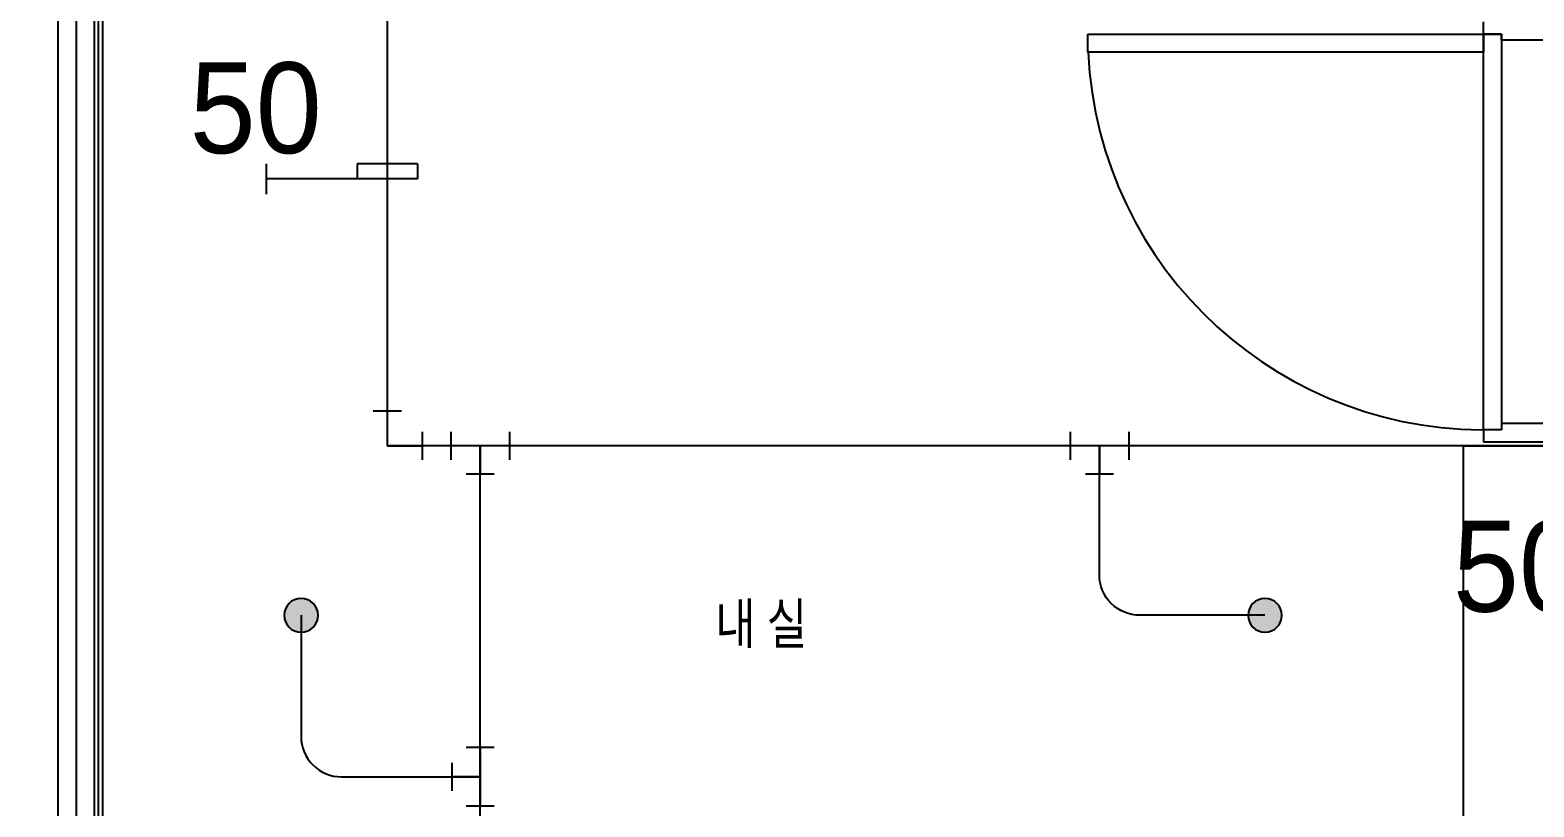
# Model space of a CAD drawing. Header units: millimetres. Extents: x 238075 to 303070, y -258150 to -205841.
# Drawn here: x 255833 to 259558, y -241036 to -239111 of the extents above; entities that cross this region are included whole.
import ezdxf
from ezdxf.enums import TextEntityAlignment as Align

# ---------------------------------------------------------------- set-up
doc = ezdxf.new("R2010")
doc.units = ezdxf.units.MM
doc.header["$LTSCALE"] = 200
for name, color, linetype in [('-소화(SP가지관)', 3, 'Continuous'), ('-소화(SP헤드하향)', 2, 'Continuous'), ('L4', 4, 'Continuous'), ('SP 후렉시블', 7, 'Continuous'), ('TEX', 3, 'Continuous'), ('아파트', 253, 'Continuous')]:
    doc.layers.add(name, color=color, linetype=linetype)
doc.styles.add('돋움', font='Dotum.ttf')
doc.styles.add('맑은고딕', font='malgun.ttf', dxfattribs={"width": 0.8})
doc.linetypes.add('BATTING', pattern='A,0.0001,-0.1,[134,ltypeshp.shx,S=0.1,R=0,X=-0.1,Y=0],-0.2,[134,ltypeshp.shx,S=0.1,R=180,X=0.1,Y=0],-0.1', length=0.4001)

# ---------------------------------------------------------------- blocks, each defined once
blk = doc.blocks.new('A$C39172136')
at = {"layer": '-소화(SP헤드하향)'}
blk.add_hatch(color=0, dxfattribs=at).paths.add_polyline_path([(0, -42, -1), (0, 42, -1)])
at = {"layer": '-소화(SP헤드하향)', "color": 0}
blk.add_circle((0, 0), 42, dxfattribs=at)
blk = doc.blocks.new('A$C78BA73EA')
for p, q in [((0.5, 5), (0.5, 0)), ((1, 5), (0.5, 5)), ((1, 5), (1, 3)), ((1, 3), (0.5, 3)), ((1, 0), (0, 0))]:
    blk.add_line(p, q)
blk = doc.blocks.new('A$C1978247E')
at = {"color": 0}
for p, q in [((-45.1, 90), (45.1, 90)), ((0, 0), (0, 90)), ((-93.8, -45.1), (-93.8, 45.1)), ((93.8, 0), (-93.8, 0)), ((93.8, -45.1), (93.8, 45.1))]:
    blk.add_line(p, q, dxfattribs=at)
blk = doc.blocks.new('A$C476E3A35')
at = {"color": 0}
for p, q in [((112.5, 0), (0, 0)), ((0, 0), (0, -113.2)), ((112.5, 45.1), (112.5, -45.1)), ((-45.1, -113.2), (45.1, -113.2))]:
    blk.add_line(p, q, dxfattribs=at)

msp = doc.modelspace()

# ---------------------------------------------------------------- linework, layer by layer
at = {"layer": '-소화(SP가지관)', "color": 2, "ltscale": 0.25}
for p in [(256717.6, -238009.1, 54985.4), (263836.2, -240141.2, 54985.4)]:
    msp.add_line(p, (256717.6, -240141.2, 54985.4), dxfattribs=at)
at = {"layer": '-소화(SP가지관)', "color": 6}
for p, q in [((256947.6, -241213.2, 54985.4), (256947.6, -240141.2, 54985.4)), ((258481.5, -240278.2, 54985.4), (258481.5, -240141.2, 54985.4)), ((256797, -240961.1, 54985.4), (256947.6, -240961.1, 54985.4))]:
    msp.add_line(p, q, dxfattribs=at)
at = {"layer": 'L4'}
for p, q in [((255902.6, -242411.2, 54985.4), (255902.6, -236261.2, 54985.4)), ((255947.6, -242041.2), (255947.6, -236261.2)), ((255992.6, -242041.2), (255992.6, -236351.2)), ((256002.6, -242031.2), (256002.6, -236991.2)), ((256012.6, -242021.2), (256012.6, -237011.2)), ((259432.6, -239121.2), (259432.6, -239091.2)), ((258452.6, -239166.2), (258452.6, -239121.2)), ((258452.6, -239121.2), (259432.6, -239121.2)), ((259432.6, -239121.2), (259432.6, -239166.2)), ((259477.6, -239121.2), (259432.6, -239121.2)), ((259432.6, -240101.2), (259432.6, -239121.2)), ((259432.6, -239121.2), (259477.6, -239121.2)), ((259477.6, -239136.2), (259477.6, -239121.2)), ((259477.6, -239121.2), (259477.6, -240101.2)), ((259632.6, -239136.2), (259477.6, -239136.2)), ((259432.6, -239166.2), (258452.6, -239166.2)), ((259432.6, -240101.2), (259432.6, -240131.2)), ((259477.6, -240101.2), (259432.6, -240101.2)), ((259477.6, -240101.2), (259432.6, -240101.2)), ((259632.6, -240086.2), (259477.6, -240086.2)), ((259477.6, -240086.2), (259477.6, -240101.2)), ((259382.6, -240141.2, 54985.4), (259382.6, -241681.2, 54985.4)), ((259382.6, -240141.2, 54985.4), (259632.6, -240141.2, 54985.4)), ((259432.6, -240131.2), (259632.6, -240131.2))]:
    msp.add_line(p, q, dxfattribs=at)
msp.add_arc((259432.6, -239121.2), 980, 182.6319, 272.6319, dxfattribs=at)
at = {"layer": 'SP 후렉시블', "linetype": 'BATTING', "ltscale": 5, "elevation": 54985.4}
for points in [[(258891.5, -240561.1), (258581.5, -240561.1, -0.414214), (258481.5, -240461.1), (258481.5, -240278.2), (258481.5, -240248.2)], [(256504.1, -240561.1), (256504.1, -240861.1, 0.414214), (256604.1, -240961.1), (256797, -240961.1), (256827, -240961.1)]]:
    msp.add_lwpolyline(points, format="xyb", dxfattribs=at)
at = {"layer": '아파트'}
msp.add_circle((263075.4, -230841.1, 54985.4), 25000, dxfattribs=at)

# ---------------------------------------------------------------- block references
at = {"layer": '-소화(SP가지관)', "color": 2, "ltscale": 0.25}
for name, p, xscale, yscale, zscale, rotation in [('A$C476E3A35', (256717.6, -240141.2, 54985.4), 0.7731199999823013, 0.7731199999823013, 0.7731199999823013, 89.99999999921113), ('A$C1978247E', (256947.6, -240141.2, 54985.4), -0.773119999980927, 0.773119999980927, 0.773119999980927, 180), ('A$C1978247E', (258481.5, -240141.2, 54985.4), -0.773119999980927, 0.773119999980927, 0.773119999980927, 180), ('A$C1978247E', (256947.6, -240961.1, 54985.4), 0.773119999980927, 0.773119999980927, 0.773119999980927, 90.00000000000006)]:
    msp.add_blockref(name, p, dxfattribs=dict(at, xscale=xscale, yscale=yscale, zscale=zscale, rotation=rotation))
at = {"layer": '-소화(SP헤드하향)', "ltscale": 0.2, "xscale": -1, "rotation": 90}
msp.add_blockref('A$C39172136', (256504.1, -240561.1, 54985.4), dxfattribs=at)
at = {"layer": '-소화(SP헤드하향)', "ltscale": 0.2, "xscale": -1}
msp.add_blockref('A$C39172136', (258891.5, -240561.1, 54985.4), dxfattribs=at)
at = {"xscale": -75, "yscale": 75, "zscale": 75, "rotation": 270}
msp.add_blockref('A$C78BA73EA', (256417.6, -239517.5, 54985.4), dxfattribs=at)

# ---------------------------------------------------------------- texts
at = {"layer": 'L4', "style": '맑은고딕', "width": 0.8}
msp.add_text('내 실', height=100, dxfattribs=at).set_placement((257643.7, -240581.7), align=Align.MIDDLE_CENTER)
at = {"layer": 'TEX', "style": '돋움'}
for p in [(256228, -239416.2, 54985.4), (259356.9, -240552, 54985.4)]:
    msp.add_text('50', height=225, dxfattribs=at).set_placement(p)

doc.saveas('drawing.dxf')
